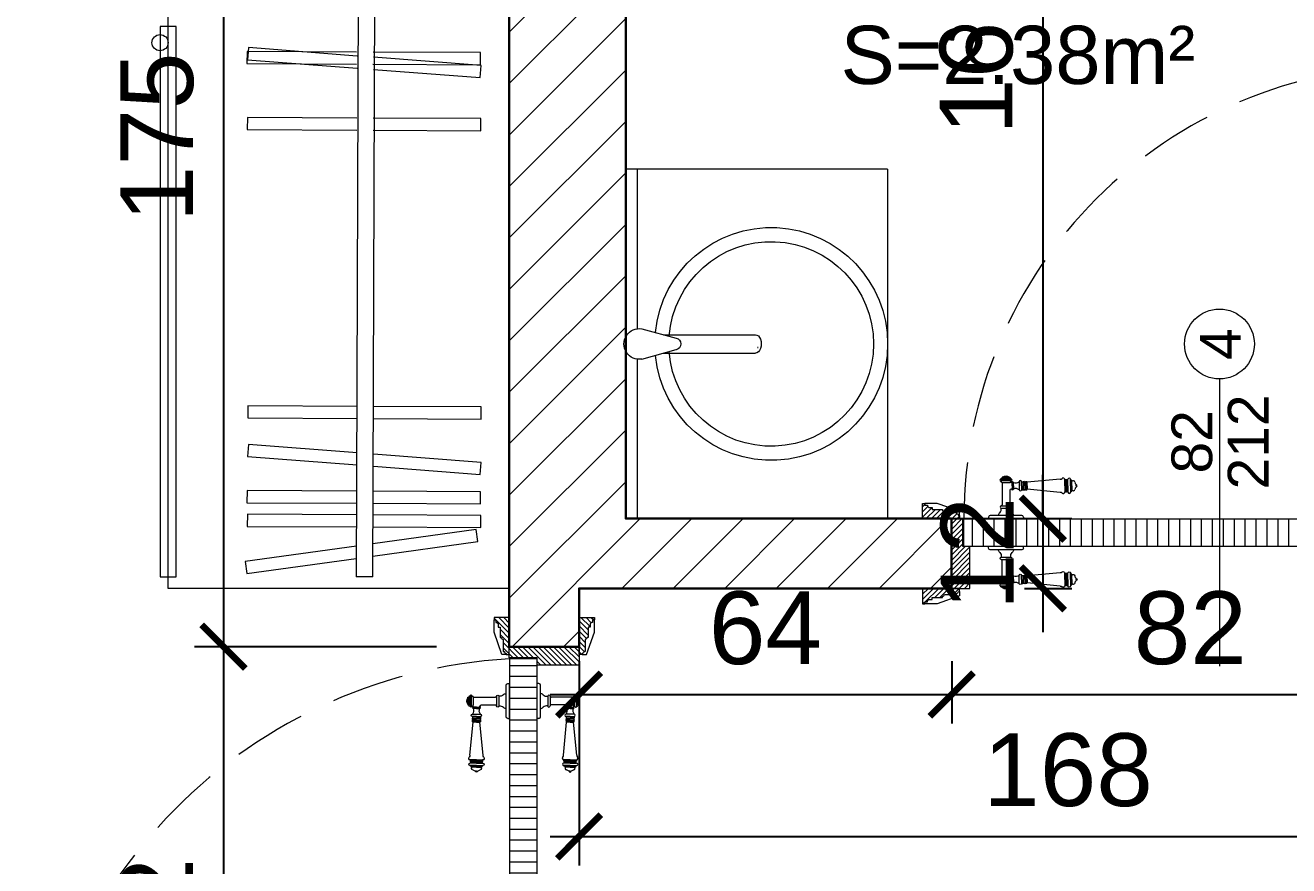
# Model space of a CAD drawing. Header units: feet. Extents: x 92587 to 97987, y -55119 to -48334.
# Drawn here: x 93646 to 93863, y -50565 to -50420.6 of the extents above; entities that cross this region are included whole.
import ezdxf

# ---------------------------------------------------------------- set-up
doc = ezdxf.new("R2010")
doc.units = ezdxf.units.FT
doc.header["$LTSCALE"] = 50
doc.header["$MEASUREMENT"] = 0
doc.linetypes.add('CACHE', pattern=[0.375, 0.25, -0.125])
doc.linetypes.add('CONTINU', pattern=[0])
doc.layers.get('0').update_dxf_attribs({"color": 8})
for name, color, linetype, lineweight in [('BANJO', 160, 'Continuous', 9), ('door', 44, 'Continuous', 5), ('MACONNERIE COUPE', 7, 'Continuous', 30), ('MACONNERIE HACHURE', 253, 'Continuous', 13), ('mobilimi', 8, 'Continuous', 9)]:
    doc.layers.add(name, color=color, linetype=linetype, lineweight=lineweight)
doc.layers.add('BETON COUPE', color=3, linetype='CONTINU')
doc.layers.add('COTE 50ème', color=1, linetype='Continuous')
doc.layers.add('DEMOL', color=7, linetype='Continuous', lineweight=60, true_color=0xa87e00)
doc.styles.add('GENERATED_STYLE_1', font='arial.ttf')
doc.styles.add('RS_TEXT_1.50', font='arial.ttf', dxfattribs={"height": 12.5})
doc.styles.add('RS_TXT_50', font='arial.ttf', dxfattribs={"height": 12.5})
doc.dimstyles.new('RS_50CM_LINEAIRE', dxfattribs={"dimscale": 5, "dimtxt": 12.5, "dimasz": 1.5, "dimexe": 1, "dimexo": 2.5, "dimgap": 1, "dimtad": 1, "dimdec": 1, "dimrnd": 0.5, "dimdsep": 46, "dimtxsty": 'RS_TXT_50', "dimblk1": 'ARCHTICK', "dimblk2": 'ARCHTICK', "dimsah": 1, "dimcen": 2.5, "dimdle": 1, "dimclrt": 4, "dimadec": 0, "dimazin": 2, "dimtfac": 1, "dimtdec": 1, "dimtix": 1, "dimtmove": 2, "dimatfit": 3, "dimfxl": 1, "dimtolj": 1, "dimtzin": 0, "dimarcsym": 0})

# ---------------------------------------------------------------- blocks, each defined once
blk = doc.blocks.new('Lav60')
at = {"layer": 'BANJO', "linetype": 'Continuous'}
for p, q in [((-54.27, 55.4), (-54.27, 84.18)), ((-54.27, 84.18), (-54.27, 55.4)), ((-52.27, 56.8), (-52.27, 84.18)), ((-9.27, 24.18), (-9.27, 84.18)), ((-51.47, 56.78), (-45.6, 55.16)), ((-47.77, 55.78), (-31.97, 55.78)), ((-31.61, 54.81), (-31.61, 54.8)), ((-31.5, 54.81), (-31.61, 54.81)), ((-31.61, 54.8), (-31.5, 54.8)), ((-31.5, 54.8), (-31.5, 54.81)), ((-54.27, 24.18), (-54.27, 52.96)), ((-54.27, 52.96), (-54.27, 24.18)), ((-51.47, 51.58), (-45.6, 53.19)), ((-47.79, 52.59), (-31.97, 52.59)), ((-52.27, 24.18), (-52.27, 51.56))]:
    blk.add_line(p, q, dxfattribs=at)
at = {"layer": 'BANJO'}
for p, q in [((-9.27, 84.18), (-54.27, 84.18)), ((-9.27, 24.18), (-9.27, 84.18)), ((-9.27, 24.18), (-54.27, 24.18))]:
    blk.add_line(p, q, dxfattribs=at)
at = {"layer": 'BANJO', "linetype": 'Continuous'}
for centre, radius, start, end in [((-29.27, 54.18), 20, 185.6501, 174.3498), ((-29.27, 54.18), 17.58, 184.3007, 175.6991), ((-51.93, 54.18), 2.64, 79.9737, 280.0262), ((-45.78, 54.18), 1, 280.3543, 79.6456)]:
    blk.add_arc(centre, radius, start, end, dxfattribs=at)
blk.add_ellipse((-31.97, 54.18), major_axis=(0, -1.59), ratio=0.623935, start_param=0, end_param=3.141593, dxfattribs=at)
blk = doc.blocks.new('door900')
at = {"color": 0}
for p, q in [((-9.3, 67.7), (9.3, 67.7)), ((9.3, 65.2), (-9.3, 65.2)), ((-6.8, 71.5), (-6.8, 70.2)), ((-5.5, 71.5), (-6.8, 71.5)), ((-6.8, 70.2), (6.8, 70.2)), ((-5.5, 71.5), (5.5, 71.5)), ((5.5, 71.5), (6.8, 71.5)), ((6.8, 71.5), (6.8, 70.2)), ((92.8, 68.1), (36.2, 62.8)), ((101.2, 67.3), (103.2, 68)), ((101.2, 56.8), (101.2, 67.3)), ((103.2, 68), (103.2, 67.7)), ((103.2, 56.8), (103.2, 68)), ((106.5, 68), (105.5, 67.3)), ((105.5, 56.8), (105.5, 67.3)), ((106.5, 56.8), (106.5, 68)), ((110.7, 68), (111.8, 67.3)), ((110.7, 56.8), (110.7, 68)), ((111.8, 56.8), (111.8, 67.3)), ((111.8, 66.2), (113.3, 66.2)), ((113.3, 56.8), (113.3, 66.2)), ((-6.8, 62.7), (-6.8, 24)), ((-6.8, 62.7), (6.8, 62.7)), ((8.7, 62.7), (6.8, 62.7)), ((6.8, 49.1), (6.8, 24)), ((8.7, 50.9), (8.7, 50.9)), ((10.5, 56.8), (10.5, 62.5)), ((10.5, 56.8), (10.5, 51.1)), ((12.7, 56.8), (12.7, 62.5)), ((12.7, 56.8), (12.7, 51.1)), ((22.5, 63.8), (22.5, 49.8)), ((26.5, 56.8), (26.5, 63.8)), ((26.5, 63.8), (29.1, 63.8)), ((26.5, 63.8), (29.1, 63.8)), ((26.5, 56.8), (26.5, 49.8)), ((26.5, 49.8), (29.1, 49.8)), ((26.5, 49.8), (29.1, 49.8)), ((29.1, 63.8), (29.1, 62.8)), ((29.1, 62.8), (29.1, 56.8)), ((29.1, 50.8), (29.1, 56.8)), ((29.1, 50.8), (29.1, 49.8)), ((29.1, 49.8), (29.1, 49.8)), ((31.1, 62.8), (31.1, 56.8)), ((31.1, 50.8), (31.1, 56.8)), ((34.1, 56.8), (34.1, 62.8)), ((34.1, 62.8), (34.1, 56.8)), ((34.1, 50.8), (34.1, 56.8)), ((34.1, 56.8), (34.1, 50.8)), ((36.2, 56.8), (36.2, 62.8)), ((36.2, 56.8), (36.2, 50.8)), ((92.8, 45.5), (36.2, 50.8)), ((101.2, 56.8), (101.2, 46.3)), ((101.2, 46.3), (103.2, 45.7)), ((103.2, 56.8), (103.2, 46.3)), ((103.2, 45.9), (103.2, 45.7)), ((105.5, 56.8), (105.5, 46.3)), ((106.5, 45.7), (105.5, 46.3)), ((106.5, 56.8), (106.5, 45.7)), ((110.7, 56.8), (110.7, 45.7)), ((110.7, 45.7), (111.8, 46.3)), ((111.8, 56.8), (111.8, 46.3)), ((111.8, 47.5), (113.3, 47.5)), ((113.3, 56.8), (113.3, 47.5)), ((120.5, 56.8), (120.5, 58.6)), ((120.5, 56.8), (120.5, 55)), ((-8.3, 22.3), (8.3, 22.3)), ((-30, 3), (-30, 0)), ((30, 0), (-30, 0)), ((27, 6), (-27, 6)), ((-8.3, 18.3), (8.3, 18.3)), ((30, 3), (30, 0))]:
    blk.add_line(p, q, dxfattribs=at)
for centre, radius, start, end in [((-9.3, 66.5), 1.25, 90, 270), ((-6.8, 67.7), 2.51, 90.115, 179.885), ((-6.8, 65.2), 2.51, 180.115, 269.885), ((0, 64), 9.29, 53.4104, 126.5896), ((6.8, 67.7), 2.51, 0.115, 89.885), ((6.8, 65.2), 2.51, 270.115, 359.885), ((9.3, 66.5), 1.25, 270, 90), ((24.5, 63.7), 2.01, 4.1469, 175.8531), ((93.1, 72.5), 4.4, 266.3976, 315.6468), ((98.3, 67.4), 2.89, 358.3861, 135.6468), ((104.3, 67.6), 1.15, 170.914, 348.1019), ((108.6, 68), 2.1, 0, 180), ((115.5, 62.5), 2.84, 13.4568, 140.4953), ((8.7, 49), 1.91, 88.7426, 178.1515), ((8.6, 64.9), 2.15, 272.7029, 297.6142), ((8.6, 48.8), 2.15, 62.3858, 87.2971), ((10, 62.5), 0.561, 3.7097, 127.9634), ((10, 51.1), 0.561, 232.0366, 356.2903), ((11.6, 62.5), 1.1, 0.0106, 179.9894), ((11.6, 51.1), 1.1, 180.0106, 359.9894), ((16.7, 70.5), 8.83, 243.5466, 311.3694), ((16.7, 43.2), 8.83, 48.6306, 116.4534), ((24.5, 50), 2.01, 184.1469, 355.8531), ((30.1, 62.8), 1.03, 0, 180.0014), ((30.1, 50.8), 1.03, 179.9972, 0), ((32.6, 62.8), 1.48, 0, 180), ((32.6, 50.8), 1.48, 180, 0), ((35.2, 62.8), 1.03, 0, 180), ((32.6, 62.8), 1.48, 1.563306237032948e-10, 2.08440831604393e-10), ((35.2, 50.8), 1.03, 180, 0), ((93.1, 41.1), 4.4, 44.3532, 93.6024), ((98.3, 46.2), 2.89, 224.3532, 1.6139), ((104.3, 46.1), 1.15, 11.8981, 189.086), ((108.6, 45.7), 2.1, 180, 0), ((115.5, 51.2), 2.84, 219.5047, 346.5432), ((127.9, 65.2), 9.88, 191.9991, 221.6757), ((127.9, 48.5), 9.88, 138.3243, 168.0009), ((120.5, 56.8), 1.79, 0, 90), ((120.5, 56.8), 1.79, 270, 0), ((-8.3, 20.3), 2, 90, 270), ((-8.5, 24), 1.71, 275.059, 359.7825), ((8.5, 24), 1.71, 180.2175, 264.941), ((8.3, 20.3), 2, 270, 90), ((-27, 3), 3, 90, 180), ((-6.8, 6), 6, 130.5908, 180), ((-16.6, 16.6), 8.41, 314.3689, 12.0705), ((16.6, 16.6), 8.41, 167.9295, 225.6311), ((6.8, 6), 6, 0, 49.4092), ((27, 3), 3, 0, 90)]:
    blk.add_arc(centre, radius, start, end, dxfattribs=at)
blk = doc.blocks.new('_ArchTick')
at = {"color": 0, "linetype": 'ByBlock', "const_width": 0.15}
blk.add_lwpolyline([(-0.5, -0.5), (0.5, 0.5)], dxfattribs=at)
blk = doc.blocks.new('*D631')
at = {"layer": 'COTE 50ème', "color": 0, "lineweight": -2, "ltscale": 0.5, "transparency": 16777216}
for p, q in [((93741.11, -50529.86), (93741.11, -50540.58)), ((93805.12, -50529.86), (93805.12, -50540.58)), ((93736.11, -50535.58), (93810.12, -50535.58))]:
    blk.add_line(p, q, dxfattribs=at)
at = {"layer": 'Defpoints', "color": 0, "ltscale": 0.5, "transparency": 16777216}
for p in [(93741.11, -50517.36), (93805.12, -50517.36), (93805.12, -50535.58)]:
    blk.add_point(p, dxfattribs=at)
at = {"layer": 'COTE 50ème', "color": 0, "lineweight": -2, "ltscale": 0.5, "transparency": 16777216, "xscale": 7.5, "yscale": 7.5, "zscale": 7.5, "rotation": 180}
blk.add_blockref('_ArchTick', (93741.11, -50535.58), dxfattribs=at)
at = {"layer": 'COTE 50ème', "color": 0, "lineweight": -2, "ltscale": 0.5, "transparency": 16777216, "xscale": 7.5, "yscale": 7.5, "zscale": 7.5}
blk.add_blockref('_ArchTick', (93805.12, -50535.58), dxfattribs=at)
at = {"layer": 'COTE 50ème', "color": 4, "lineweight": 5, "ltscale": 0.5, "transparency": 16777216, "insert": (93773.11, -50524.2), "char_height": 12.5, "attachment_point": 5, "style": 'RS_TXT_50'}
blk.add_mtext('\\A1;64', dxfattribs=at)
blk = doc.blocks.new('*D632')
at = {"layer": 'COTE 50ème', "color": 0, "lineweight": -2, "ltscale": 0.5, "transparency": 16777216}
for p, q in [((93805.12, -50529.86), (93805.12, -50540.58)), ((93887.11, -50529.86), (93887.11, -50540.58)), ((93800.12, -50535.58), (93892.11, -50535.58))]:
    blk.add_line(p, q, dxfattribs=at)
at = {"layer": 'Defpoints', "color": 0, "ltscale": 0.5, "transparency": 16777216}
for p in [(93805.12, -50517.36), (93887.11, -50517.36), (93887.11, -50535.58)]:
    blk.add_point(p, dxfattribs=at)
at = {"layer": 'COTE 50ème', "color": 0, "lineweight": -2, "ltscale": 0.5, "transparency": 16777216, "xscale": 7.5, "yscale": 7.5, "zscale": 7.5, "rotation": 180}
blk.add_blockref('_ArchTick', (93805.12, -50535.58), dxfattribs=at)
at = {"layer": 'COTE 50ème', "color": 0, "lineweight": -2, "ltscale": 0.5, "transparency": 16777216, "xscale": 7.5, "yscale": 7.5, "zscale": 7.5}
blk.add_blockref('_ArchTick', (93887.11, -50535.58), dxfattribs=at)
at = {"layer": 'COTE 50ème', "color": 4, "lineweight": 5, "ltscale": 0.5, "transparency": 16777216, "insert": (93846.11, -50524.2), "char_height": 12.5, "attachment_point": 5, "style": 'RS_TXT_50'}
blk.add_mtext('\\A1;82', dxfattribs=at)
blk = doc.blocks.new('*D840')
at = {"layer": 'COTE 50ème', "color": 0, "lineweight": -2, "ltscale": 0.5, "transparency": 16777216}
for p, q in [((93680.01, -50347.36), (93680.01, -50532.36)), ((93693.61, -50352.36), (93675.01, -50352.36)), ((93716.61, -50527.36), (93675.01, -50527.36))]:
    blk.add_line(p, q, dxfattribs=at)
at = {"layer": 'Defpoints', "color": 0, "ltscale": 0.5, "transparency": 16777216}
for p in [(93706.11, -50352.36), (93680.01, -50527.36), (93729.11, -50527.36)]:
    blk.add_point(p, dxfattribs=at)
at = {"layer": 'COTE 50ème', "color": 0, "lineweight": -2, "ltscale": 0.5, "transparency": 16777216, "xscale": 7.5, "yscale": 7.5, "zscale": 7.5}
for p, rotation in [((93680.01, -50352.36), 90), ((93680.01, -50527.36), 270)]:
    blk.add_blockref('_ArchTick', p, dxfattribs=dict(at, rotation=rotation))
at = {"layer": 'COTE 50ème', "color": 4, "lineweight": 5, "ltscale": 0.5, "transparency": 16777216, "insert": (93668.63, -50439.86), "char_height": 12.5, "attachment_point": 5, "rotation": 90, "style": 'RS_TXT_50'}
blk.add_mtext('\\A1;175', dxfattribs=at)
blk = doc.blocks.new('*D841')
at = {"layer": 'COTE 50ème', "color": 0, "lineweight": -2, "ltscale": 0.5, "transparency": 16777216}
for p, q in [((93680.01, -50522.36), (93680.01, -50624.4)), ((93716.61, -50527.36), (93675.01, -50527.36)), ((93716.61, -50619.4), (93675.01, -50619.4))]:
    blk.add_line(p, q, dxfattribs=at)
at = {"layer": 'Defpoints', "color": 0, "ltscale": 0.5, "transparency": 16777216}
for p in [(93729.11, -50527.36), (93680.01, -50619.4), (93729.11, -50619.4)]:
    blk.add_point(p, dxfattribs=at)
at = {"layer": 'COTE 50ème', "color": 0, "lineweight": -2, "ltscale": 0.5, "transparency": 16777216, "xscale": 7.5, "yscale": 7.5, "zscale": 7.5}
for p, rotation in [((93680.01, -50527.36), 90), ((93680.01, -50619.4), 270)]:
    blk.add_blockref('_ArchTick', p, dxfattribs=dict(at, rotation=rotation))
at = {"layer": 'COTE 50ème', "color": 4, "lineweight": 5, "ltscale": 0.5, "transparency": 16777216, "insert": (93668.63, -50573.38), "char_height": 12.5, "attachment_point": 5, "rotation": 90, "style": 'RS_TXT_50'}
blk.add_mtext('\\A1;92', dxfattribs=at)
blk = doc.blocks.new('*D870')
at = {"layer": 'COTE 50ème', "color": 0, "lineweight": -2, "ltscale": 0.5, "transparency": 16777216}
for p, q in [((93820.78, -50339.36), (93820.78, -50510.36)), ((93818.61, -50344.36), (93825.78, -50344.36)), ((93796.65, -50505.36), (93825.78, -50505.36))]:
    blk.add_line(p, q, dxfattribs=at)
at = {"layer": 'Defpoints', "color": 0, "ltscale": 0.5, "transparency": 16777216}
for p in [(93806.11, -50344.36), (93784.15, -50505.36), (93820.78, -50505.36)]:
    blk.add_point(p, dxfattribs=at)
at = {"layer": 'COTE 50ème', "color": 0, "lineweight": -2, "ltscale": 0.5, "transparency": 16777216, "xscale": 7.5, "yscale": 7.5, "zscale": 7.5}
for p, rotation in [((93820.78, -50344.36), 90), ((93820.78, -50505.36), 270)]:
    blk.add_blockref('_ArchTick', p, dxfattribs=dict(at, rotation=rotation))
at = {"layer": 'COTE 50ème', "color": 4, "lineweight": 5, "ltscale": 0.5, "transparency": 16777216, "insert": (93809.4, -50424.86), "char_height": 12.5, "attachment_point": 5, "rotation": 90, "style": 'RS_TXT_50'}
blk.add_mtext('\\A1;161', dxfattribs=at)
blk = doc.blocks.new('*D871')
at = {"layer": 'COTE 50ème', "color": 0, "lineweight": -2, "ltscale": 0.5, "transparency": 16777216}
for p, q in [((93820.78, -50505.36), (93820.78, -50497.86)), ((93796.65, -50505.36), (93825.78, -50505.36)), ((93820.78, -50505.36), (93820.78, -50517.36)), ((93817.61, -50517.36), (93825.78, -50517.36)), ((93820.78, -50517.36), (93820.78, -50524.86))]:
    blk.add_line(p, q, dxfattribs=at)
at = {"layer": 'Defpoints', "color": 0, "ltscale": 0.5, "transparency": 16777216}
for p in [(93784.15, -50505.36), (93805.11, -50517.36), (93820.78, -50517.36)]:
    blk.add_point(p, dxfattribs=at)
at = {"layer": 'COTE 50ème', "color": 0, "lineweight": -2, "ltscale": 0.5, "transparency": 16777216, "xscale": 7.5, "yscale": 7.5, "zscale": 7.5}
for p, rotation in [((93820.78, -50505.36), 270), ((93820.78, -50517.36), 90)]:
    blk.add_blockref('_ArchTick', p, dxfattribs=dict(at, rotation=rotation))
at = {"layer": 'COTE 50ème', "color": 4, "lineweight": 5, "ltscale": 0.5, "transparency": 16777216, "insert": (93809.5, -50511.36), "char_height": 12.5, "attachment_point": 5, "rotation": 90, "style": 'RS_TXT_50'}
blk.add_mtext('\\A1;12', dxfattribs=at)
blk = doc.blocks.new('*D880')
at = {"layer": 'COTE 50ème', "color": 0, "lineweight": -2, "ltscale": 0.5, "transparency": 16777216}
for p, q in [((93741.11, -50529.86), (93741.11, -50564.97)), ((93909.11, -50529.86), (93909.11, -50564.97)), ((93736.11, -50559.97), (93914.11, -50559.97))]:
    blk.add_line(p, q, dxfattribs=at)
at = {"layer": 'Defpoints', "color": 0, "ltscale": 0.5, "transparency": 16777216}
for p in [(93741.11, -50517.36), (93909.11, -50517.36), (93909.11, -50559.97)]:
    blk.add_point(p, dxfattribs=at)
at = {"layer": 'COTE 50ème', "color": 0, "lineweight": -2, "ltscale": 0.5, "transparency": 16777216, "xscale": 7.5, "yscale": 7.5, "zscale": 7.5, "rotation": 180}
blk.add_blockref('_ArchTick', (93741.11, -50559.97), dxfattribs=at)
at = {"layer": 'COTE 50ème', "color": 0, "lineweight": -2, "ltscale": 0.5, "transparency": 16777216, "xscale": 7.5, "yscale": 7.5, "zscale": 7.5}
blk.add_blockref('_ArchTick', (93909.11, -50559.97), dxfattribs=at)
at = {"layer": 'COTE 50ème', "color": 4, "lineweight": 5, "ltscale": 0.5, "transparency": 16777216, "insert": (93825.11, -50548.58), "char_height": 12.5, "attachment_point": 5, "style": 'RS_TXT_50'}
blk.add_mtext('\\A1;168', dxfattribs=at)

msp = doc.modelspace()

# ---------------------------------------------------------------- hatches: boundary and pattern name
at = {"layer": 'door'}
h = msp.add_hatch(dxfattribs=at)
h.set_pattern_fill('ANSI31', color=256, scale=5, angle=1080)
h.set_pattern_definition([(45, (-52508.161, 1297.60795), (-0.4419417382, 0.4419417382), [])])
h.paths.add_polyline_path([(93805.12, -50517.36), (93808.26, -50517.36), (93808.26, -50510.18), (93807.01, -50510.18), (93807.01, -50505.36), (93805.12, -50505.36)])
edge = h.paths.add_edge_path()
edge.add_line((93801.37, -50519.25), (93801.79, -50519.25))
edge.add_line((93801.79, -50519.25), (93801.79, -50518.93))
edge.add_line((93801.79, -50518.93), (93803.55, -50518.93))
edge.add_line((93803.55, -50518.93), (93803.55, -50518.72))
edge.add_arc((93803.55, -50518.41), 0.314, 270, 360)
edge.add_line((93803.86, -50518.41), (93805.96, -50518.41))
edge.add_line((93805.96, -50518.41), (93805.96, -50518.2))
edge.add_arc((93805.96, -50517.89), 0.314, 270, 360)
edge.add_line((93806.27, -50517.89), (93806.48, -50517.89))
edge.add_line((93806.48, -50517.89), (93806.48, -50517.36))
edge.add_line((93806.48, -50517.36), (93800.12, -50517.36))
edge.add_line((93800.12, -50517.36), (93800.12, -50519.98))
edge.add_line((93800.12, -50519.98), (93800.53, -50519.98))
edge.add_line((93800.53, -50519.98), (93800.53, -50519.67))
edge.add_line((93800.53, -50519.67), (93800.95, -50519.67))
edge.add_arc((93801.37, -50519.67), 0.419, 90, 180, ccw=False)
edge = h.paths.add_edge_path()
edge.add_line((93801.37, -50503.48), (93801.79, -50503.48))
edge.add_line((93801.79, -50503.48), (93801.79, -50503.79))
edge.add_line((93801.79, -50503.79), (93803.55, -50503.79))
edge.add_line((93803.55, -50503.79), (93803.55, -50504))
edge.add_arc((93803.55, -50504.31), 0.314, 0, 90, ccw=False)
edge.add_line((93803.86, -50504.31), (93805.96, -50504.31))
edge.add_line((93805.96, -50504.31), (93805.96, -50504.52))
edge.add_arc((93805.96, -50504.84), 0.314, 0, 90, ccw=False)
edge.add_line((93806.27, -50504.84), (93806.48, -50504.84))
edge.add_line((93806.48, -50504.84), (93806.48, -50505.36))
edge.add_line((93806.48, -50505.36), (93800.12, -50505.36))
edge.add_line((93800.12, -50505.36), (93800.12, -50502.74))
edge.add_line((93800.12, -50502.74), (93800.53, -50502.74))
edge.add_line((93800.53, -50502.74), (93800.53, -50503.06))
edge.add_line((93800.53, -50503.06), (93800.95, -50503.06))
edge.add_arc((93801.37, -50503.06), 0.419, 180, 270)
h = msp.add_hatch(dxfattribs=at)
h.set_pattern_fill('ANSI31', color=256, scale=15, angle=585)
h.set_pattern_definition([(270, (141000.5541, 45345.0404), (1.875, -2e-15), [])])
h.paths.add_polyline_path([(93885.01, -50510.13), (93807.22, -50510.13), (93807.22, -50505.41), (93885.01, -50505.41)])
h = msp.add_hatch(dxfattribs=at)
h.set_pattern_fill('ANSI31', color=256, scale=5, angle=990)
h.set_pattern_definition([(315, (150534.07864, 92341.89514), (0.4419417382, 0.4419417382), [])])
h.paths.add_polyline_path([(93741.11, -50527.36), (93741.11, -50530.51), (93733.93, -50530.51), (93733.93, -50529.25), (93729.11, -50529.25), (93729.11, -50527.36)])
edge = h.paths.add_edge_path()
edge.add_line((93742.99, -50523.61), (93742.99, -50524.03))
edge.add_line((93742.99, -50524.03), (93742.68, -50524.03))
edge.add_line((93742.68, -50524.03), (93742.68, -50525.79))
edge.add_line((93742.68, -50525.79), (93742.47, -50525.79))
edge.add_arc((93742.16, -50525.79), 0.314, -90, 0, ccw=False)
edge.add_line((93742.16, -50526.11), (93742.16, -50528.2))
edge.add_line((93742.16, -50528.2), (93741.95, -50528.2))
edge.add_arc((93741.63, -50528.2), 0.314, -90, 0, ccw=False)
edge.add_line((93741.63, -50528.51), (93741.63, -50528.72))
edge.add_line((93741.63, -50528.72), (93741.11, -50528.72))
edge.add_line((93741.11, -50528.72), (93741.11, -50522.36))
edge.add_line((93741.11, -50522.36), (93743.73, -50522.36))
edge.add_line((93743.73, -50522.36), (93743.73, -50522.77))
edge.add_line((93743.73, -50522.77), (93743.41, -50522.77))
edge.add_line((93743.41, -50522.77), (93743.41, -50523.19))
edge.add_arc((93743.41, -50523.61), 0.419, 90, 180)
edge = h.paths.add_edge_path()
edge.add_line((93727.22, -50523.61), (93727.22, -50524.03))
edge.add_line((93727.22, -50524.03), (93727.54, -50524.03))
edge.add_line((93727.54, -50524.03), (93727.54, -50525.79))
edge.add_line((93727.54, -50525.79), (93727.75, -50525.79))
edge.add_arc((93728.06, -50525.79), 0.314, 180, 270)
edge.add_line((93728.06, -50526.11), (93728.06, -50528.2))
edge.add_line((93728.06, -50528.2), (93728.27, -50528.2))
edge.add_arc((93728.58, -50528.2), 0.314, 180, 270)
edge.add_line((93728.58, -50528.51), (93728.58, -50528.72))
edge.add_line((93728.58, -50528.72), (93729.11, -50528.72))
edge.add_line((93729.11, -50528.72), (93729.11, -50522.36))
edge.add_line((93729.11, -50522.36), (93726.49, -50522.36))
edge.add_line((93726.49, -50522.36), (93726.49, -50522.77))
edge.add_line((93726.49, -50522.77), (93726.8, -50522.77))
edge.add_line((93726.8, -50522.77), (93726.8, -50523.19))
edge.add_arc((93726.8, -50523.61), 0.419, 0, 90, ccw=False)
h = msp.add_hatch(dxfattribs=at)
h.set_pattern_fill('ANSI31', color=256, scale=15, angle=495)
h.set_pattern_definition([(180, (194581.511, -101166.82), (-8e-16, -1.875), [])])
h.paths.add_polyline_path([(93733.88, -50617.27), (93733.88, -50529.46), (93729.16, -50529.46), (93729.16, -50617.27)])
at = {"layer": 'MACONNERIE HACHURE'}
h = msp.add_hatch(dxfattribs=at)
h.set_pattern_fill('ANSI31', color=256, scale=50, style=0)
h.set_pattern_definition([(45, (0, 5835.283), (-4.41941738, 4.41941738), [])])
h.paths.add_polyline_path([(93729.11, -50527.36), (93729.11, -50358.36), (93801.11, -50358.36), (93801.11, -50337.36), (93779.11, -50337.36), (93779.11, -50332.36), (93959.11, -50332.36), (93959.11, -50344.36), (93909.11, -50344.36), (93909.11, -50517.36), (93887.11, -50517.36), (93887.11, -50505.36), (93897.11, -50505.36), (93897.11, -50344.36), (93806.11, -50344.36), (93806.11, -50363.36), (93749.11, -50363.36), (93749.11, -50505.36), (93805.11, -50505.36), (93805.11, -50517.36), (93741.11, -50517.36), (93741.11, -50527.36)])
h.paths.add_polyline_path([(94298.94, -51192.36), (94249.11, -51192.36), (94249.11, -51152.36), (94298.94, -51152.36)])
h.paths.add_polyline_path([(94459.11, -51192.36), (94419.11, -51192.36), (94419.11, -51152.36), (94459.11, -51152.36)])
h.paths.add_polyline_path([(94319.11, -51547.36), (94229.11, -51547.36), (94229.11, -51487.36), (94076.11, -51487.36), (94076.11, -51547.36), (94064.11, -51547.36), (94064.11, -51427.36), (94084.11, -51427.36), (94084.11, -51462.36), (94249.11, -51462.36), (94249.11, -51511.36), (94319.11, -51511.36), (94319.11, -51462.36), (94354.11, -51462.36), (94354.11, -51482.36), (94344.11, -51482.36), (94344.11, -51532.36), (94319.11, -51532.36), (94319.11, -51516.36), (94249.11, -51516.36), (94249.11, -51542.36), (94319.11, -51542.36)])
h.paths.add_polyline_path([(93749.11, -49932.36), (93849.11, -49932.36), (93849.11, -49907.36), (93749.11, -49907.36)])
h.paths.add_polyline_path([(93514.11, -51940.47), (93489.11, -51940.47), (93489.11, -51987.36), (93514.11, -51987.36)])
h.paths.add_polyline_path([(93514.11, -50042.36), (93489.11, -50042.36), (93489.11, -50022.36), (93514.11, -50022.36)])
h.paths.add_polyline_path([(94196.61, -51192.36), (94214.11, -51192.36), (94214.11, -51172.36), (94196.61, -51172.36)])
h.paths.add_polyline_path([(93874.11, -51305.36), (93864.11, -51305.36), (93864.11, -51317.36), (93904.11, -51317.36), (93904.11, -51305.36), (93894.11, -51305.36), (93894.11, -50987.36), (94064.11, -50987.36), (94064.11, -51305.36), (93986.1, -51305.36), (93986.1, -51317.36), (94064.11, -51317.36), (94064.11, -51327.36), (94084.11, -51327.36), (94084.11, -51192.36), (94096.61, -51192.36), (94096.61, -51172.36), (94084.11, -51172.36), (94084.11, -50957.36), (94063.11, -50957.36), (94063.11, -50627.36), (93965.1, -50627.36), (93965.1, -50639.36), (94043.11, -50639.36), (94043.11, -50957.36), (93873.11, -50957.36), (93873.11, -50639.36), (93883.11, -50639.36), (93883.11, -50627.36), (93843.11, -50627.36), (93843.11, -50639.36), (93853.11, -50639.36), (93853.11, -50957.36), (93514.11, -50957.36), (93514.11, -50912.36), (93489.11, -50912.36), (93489.11, -50962.36), (93379.11, -50962.36), (93379.11, -50982.36), (93489.11, -50982.36), (93489.11, -51032.36), (93514.11, -51032.36), (93514.11, -50987.36), (93874.11, -50987.36)])
h.paths.add_polyline_path([(93706.11, -50332.36), (93706.11, -50352.36), (93404.11, -50352.36), (93404.11, -50417.36), (93379.11, -50417.36), (93379.11, -50327.36), (93489.11, -50327.36), (93489.11, -50312.36), (93514.11, -50312.36), (93514.11, -50332.36)])
h.paths.add_polyline_path([(94149.11, -50235.36), (94174.11, -50235.36), (94174.11, -50513.36), (94226.11, -50513.36), (94226.11, -50535.36), (94214.11, -50535.36), (94214.11, -50525.36), (94089.11, -50525.36), (94089.11, -50513.36), (94149.11, -50513.36)])
h.paths.add_polyline_path([(94174.11, -50162.36), (94174.11, -50142.36), (94224.11, -50142.36), (94224.11, -50022.36), (94249.11, -50022.36), (94249.11, -50137.36), (94266.61, -50137.36), (94266.61, -50162.36)])
h.paths.add_polyline_path([(93514.11, -49972.36), (93514.11, -49932.36), (93569.11, -49932.36), (93569.11, -49907.36), (93489.11, -49907.36), (93489.11, -49972.36)])
h.paths.add_polyline_path([(94089.11, -49932.36), (94029.11, -49932.36), (94029.11, -49907.36), (94114.11, -49907.36), (94114.11, -49972.36), (94114.11, -49972.36), (94114.11, -50022.36), (94089.11, -50022.36)])
h.paths.add_polyline_path([(93514.11, -51612.36), (93514.11, -51670.47), (93489.11, -51670.47), (93489.11, -51617.36), (93379.11, -51617.36), (93379.11, -51527.36), (93404.11, -51527.36), (93404.11, -51592.36), (93737.11, -51592.36), (93737.11, -51419.36), (93749.11, -51419.36), (93749.11, -51427.36), (93805.11, -51427.36), (93805.11, -51439.36), (93749.11, -51439.36), (93749.11, -51587.36), (93897.11, -51587.36), (93897.11, -51439.36), (93887.11, -51439.36), (93887.11, -51427.36), (93909.11, -51427.36), (93909.11, -51600.36), (93958.97, -51600.36), (93958.97, -51612.36)])
h.paths.add_polyline_path([(93749.11, -51285.36), (93749.11, -51305.36), (93772.11, -51305.36), (93772.11, -51317.36), (93749.11, -51317.36), (93749.11, -51327.36), (93737.11, -51327.36), (93737.11, -51297.36), (93514.11, -51297.36), (93514.11, -51285.36)], flags=17)
h.paths.add_polyline_path([(93729.11, -50647.36), (93514.11, -50647.36), (93514.11, -50659.36), (93741.11, -50659.36), (93741.11, -50639.36), (93751.11, -50639.36), (93751.11, -50627.36), (93741.11, -50627.36), (93741.11, -50619.36), (93729.11, -50619.36)])
h.paths.add_polyline_path([(94314.11, -50647.36), (94314.11, -50635.36), (94226.11, -50635.36), (94226.11, -50627.36), (94214.11, -50627.36), (94214.11, -50647.36)])
h.paths.add_polyline_path([(93404.11, -51297.36), (93379.11, -51297.36), (93379.11, -51347.36), (93404.11, -51347.36)])
h.paths.add_polyline_path([(93404.11, -50647.36), (93379.11, -50647.36), (93379.11, -50597.36), (93404.11, -50597.36)])
h.paths.add_polyline_path([(93514.11, -51247.36), (93489.11, -51247.36), (93489.11, -51192.47), (93514.11, -51192.47)], flags=17)
h.paths.add_polyline_path([(93514.11, -50697.36), (93489.11, -50697.36), (93489.11, -50752.25), (93514.11, -50752.25)], flags=17)
h.paths.add_polyline_path([(94659.28, -51192.36), (94709.11, -51192.36), (94709.11, -51152.36), (94659.28, -51152.36)])
h.paths.add_polyline_path([(94499.11, -51192.36), (94539.11, -51192.36), (94539.11, -51152.36), (94499.11, -51152.36)])
h.paths.add_polyline_path([(94344.11, -52012.36), (94364.11, -52012.36), (94364.11, -52037.36), (94344.11, -52037.36)])
h.paths.add_polyline_path([(94029.11, -52012.36), (94029.11, -52037.36), (94209.11, -52037.36), (94209.11, -52012.36)])
h.paths.add_polyline_path([(94639.11, -51547.36), (94729.11, -51547.36), (94729.11, -51487.36), (94882.11, -51487.36), (94882.11, -51547.36), (94894.11, -51547.36), (94894.11, -51427.36), (94874.11, -51427.36), (94874.11, -51462.36), (94709.11, -51462.36), (94709.11, -51511.36), (94639.11, -51511.36), (94639.11, -51462.36), (94454.11, -51462.36), (94454.11, -51482.36), (94614.11, -51482.36), (94614.11, -51532.36), (94639.11, -51532.36), (94639.11, -51516.36), (94709.11, -51516.36), (94709.11, -51542.36), (94639.11, -51542.36)])
h.paths.add_polyline_path([(95209.11, -49932.36), (95109.11, -49932.36), (95109.11, -49907.36), (95209.11, -49907.36)])
h.paths.add_polyline_path([(95444.11, -51940.47), (95469.11, -51940.47), (95469.11, -51987.36), (95444.11, -51987.36)])
h.paths.add_polyline_path([(95444.11, -50042.36), (95469.11, -50042.36), (95469.11, -50022.36), (95444.11, -50022.36)])
h.paths.add_polyline_path([(94761.61, -51192.36), (94744.11, -51192.36), (94744.11, -51172.36), (94761.61, -51172.36)])
h.paths.add_polyline_path([(94464.11, -50162.36), (94446.61, -50162.36), (94446.61, -50137.36), (94464.11, -50137.36), (94464.11, -49972.36), (94494.11, -49972.36), (94494.11, -50137.36), (94511.72, -50137.36), (94511.72, -50162.36), (94494.11, -50162.36), (94494.11, -50635.36), (94562.11, -50635.36), (94562.11, -50647.36), (94494.11, -50647.36), (94494.11, -50822.36), (94464.11, -50822.36), (94464.11, -50647.36), (94396.11, -50647.36), (94396.11, -50635.36), (94464.11, -50635.36)])
h.paths.add_polyline_path([(95084.11, -51305.36), (95094.11, -51305.36), (95094.11, -51317.36), (95054.11, -51317.36), (95054.11, -51305.36), (95064.11, -51305.36), (95064.11, -50987.36), (94894.11, -50987.36), (94894.11, -51305.36), (94972.12, -51305.36), (94972.12, -51317.36), (94894.11, -51317.36), (94894.11, -51327.36), (94874.11, -51327.36), (94874.11, -51192.36), (94861.61, -51192.36), (94861.61, -51172.36), (94874.11, -51172.36), (94874.11, -50957.36), (94895.11, -50957.36), (94895.11, -50627.36), (94993.12, -50627.36), (94993.12, -50639.36), (94915.11, -50639.36), (94915.11, -50957.36), (95085.11, -50957.36), (95085.11, -50639.36), (95075.11, -50639.36), (95075.11, -50627.36), (95115.11, -50627.36), (95115.11, -50639.36), (95105.11, -50639.36), (95105.11, -50957.36), (95444.11, -50957.36), (95444.11, -50912.36), (95469.11, -50912.36), (95469.11, -50962.36), (95579.11, -50962.36), (95579.11, -50982.36), (95469.11, -50982.36), (95469.11, -51032.36), (95444.11, -51032.36), (95444.11, -50987.36), (95084.11, -50987.36)])
h.paths.add_polyline_path([(95229.11, -50358.36), (95157.11, -50358.36), (95157.11, -50337.36), (95179.11, -50337.36), (95179.11, -50332.36), (94999.11, -50332.36), (94999.11, -50344.36), (95049.11, -50344.36), (95049.11, -50517.36), (95071.11, -50517.36), (95071.11, -50505.36), (95061.11, -50505.36), (95061.11, -50344.36), (95152.11, -50344.36), (95152.11, -50363.36), (95209.11, -50363.36), (95209.11, -50505.36), (95153.11, -50505.36), (95153.11, -50517.36), (95217.11, -50517.36), (95217.11, -50527.36), (95229.11, -50527.36)])
h.paths.add_polyline_path([(95252.11, -50332.36), (95252.11, -50352.36), (95554.11, -50352.36), (95554.11, -50417.36), (95579.11, -50417.36), (95579.11, -50327.36), (95469.11, -50327.36), (95469.11, -50312.36), (95444.11, -50312.36), (95444.11, -50332.36)])
h.paths.add_polyline_path([(94809.11, -50235.36), (94784.11, -50235.36), (94784.11, -50513.36), (94732.11, -50513.36), (94732.11, -50535.36), (94744.11, -50535.36), (94744.11, -50525.36), (94869.11, -50525.36), (94869.11, -50513.36), (94809.11, -50513.36)])
h.paths.add_polyline_path([(94784.11, -50162.36), (94784.11, -50142.36), (94734.11, -50142.36), (94734.11, -50022.36), (94709.11, -50022.36), (94709.11, -50137.36), (94691.61, -50137.36), (94691.61, -50162.36)])
h.paths.add_polyline_path([(95444.11, -49972.36), (95444.11, -49932.36), (95389.11, -49932.36), (95389.11, -49907.36), (95469.11, -49907.36), (95469.11, -49972.36)])
h.paths.add_polyline_path([(94869.11, -49932.36), (94929.11, -49932.36), (94929.11, -49907.36), (94844.11, -49907.36), (94844.11, -49972.36), (94844.11, -49972.36), (94844.11, -50022.36), (94869.11, -50022.36)])
h.paths.add_polyline_path([(93514.11, -52012.36), (93569.11, -52012.36), (93569.11, -52037.36), (93514.11, -52037.36)])
h.paths.add_polyline_path([(93749.11, -52012.36), (93749.11, -52037.36), (93849.11, -52037.36), (93849.11, -52012.36)])
h.paths.add_polyline_path([(94464.11, -52012.36), (94614.11, -52012.36), (94614.11, -52037.36), (94464.11, -52037.36)])
h.paths.add_polyline_path([(94749.11, -52012.36), (95444.11, -52012.36), (95444.11, -52037.36), (94749.11, -52037.36)])
h.paths.add_polyline_path([(95444.11, -51612.36), (95444.11, -51670.47), (95469.11, -51670.47), (95469.11, -51617.36), (95579.11, -51617.36), (95579.11, -51527.36), (95554.11, -51527.36), (95554.11, -51592.36), (95221.11, -51592.36), (95221.11, -51419.36), (95209.11, -51419.36), (95209.11, -51427.36), (95153.11, -51427.36), (95153.11, -51439.36), (95209.11, -51439.36), (95209.11, -51587.36), (95061.11, -51587.36), (95061.11, -51439.36), (95071.11, -51439.36), (95071.11, -51427.36), (95049.11, -51427.36), (95049.11, -51600.36), (94999.24, -51600.36), (94999.24, -51612.36)])
h.paths.add_polyline_path([(95209.11, -51285.36), (95209.11, -51305.36), (95186.11, -51305.36), (95186.11, -51317.36), (95209.11, -51317.36), (95209.11, -51327.36), (95221.11, -51327.36), (95221.11, -51297.36), (95444.11, -51297.36), (95444.11, -51285.36)], flags=17)
h.paths.add_polyline_path([(95229.11, -50647.36), (95444.11, -50647.36), (95444.11, -50659.36), (95217.11, -50659.36), (95217.11, -50639.36), (95207.11, -50639.36), (95207.11, -50627.36), (95217.11, -50627.36), (95217.11, -50619.36), (95229.11, -50619.36)])
h.paths.add_polyline_path([(94644.11, -50647.36), (94644.11, -50635.36), (94732.11, -50635.36), (94732.11, -50627.36), (94744.11, -50627.36), (94744.11, -50647.36)])
h.paths.add_polyline_path([(95554.11, -51297.36), (95579.11, -51297.36), (95579.11, -51347.36), (95554.11, -51347.36)])
h.paths.add_polyline_path([(95554.11, -50647.36), (95579.11, -50647.36), (95579.11, -50597.36), (95554.11, -50597.36)])
h.paths.add_polyline_path([(95444.11, -51247.36), (95469.11, -51247.36), (95469.11, -51192.47), (95444.11, -51192.47)], flags=17)
h.paths.add_polyline_path([(95444.11, -50697.36), (95469.11, -50697.36), (95469.11, -50752.25), (95444.11, -50752.25)], flags=17)

# ---------------------------------------------------------------- linework, layer by layer
at = {"layer": 'door'}
msp.add_line((93851.12, -50481.37), (93851.12, -50530.69), dxfattribs=at)
for points in [[(93801.37, -50503.48), (93801.79, -50503.48), (93801.79, -50503.79), (93803.55, -50503.79), (93803.55, -50504, -0.414214), (93803.86, -50504.31), (93805.96, -50504.31), (93805.96, -50504.52, -0.414214), (93806.27, -50504.84), (93806.48, -50504.84), (93806.48, -50505.36), (93800.12, -50505.36), (93800.12, -50502.74), (93800.53, -50502.74), (93800.53, -50503.06), (93800.95, -50503.06, 0.414214), (93801.37, -50503.48)], [(93801.37, -50519.25), (93801.79, -50519.25), (93801.79, -50518.93), (93803.55, -50518.93), (93803.55, -50518.72, 0.414214), (93803.86, -50518.41), (93805.96, -50518.41), (93805.96, -50518.2, 0.414214), (93806.27, -50517.89), (93806.48, -50517.89), (93806.48, -50517.36), (93800.12, -50517.36), (93800.12, -50519.98), (93800.53, -50519.98), (93800.53, -50519.67), (93800.95, -50519.67, -0.414214), (93801.37, -50519.25)], [(93727.22, -50523.61), (93727.22, -50524.03), (93727.54, -50524.03), (93727.54, -50525.79), (93727.75, -50525.79, 0.414214), (93728.06, -50526.11), (93728.06, -50528.2), (93728.27, -50528.2, 0.414214), (93728.58, -50528.51), (93728.58, -50528.72), (93729.11, -50528.72), (93729.11, -50522.36), (93726.49, -50522.36), (93726.49, -50522.77), (93726.8, -50522.77), (93726.8, -50523.19, -0.414214), (93727.22, -50523.61)], [(93742.99, -50523.61), (93742.99, -50524.03), (93742.68, -50524.03), (93742.68, -50525.79), (93742.47, -50525.79, -0.414214), (93742.16, -50526.11), (93742.16, -50528.2), (93741.95, -50528.2, -0.414214), (93741.63, -50528.51), (93741.63, -50528.72), (93741.11, -50528.72), (93741.11, -50522.36), (93743.73, -50522.36), (93743.73, -50522.77), (93743.41, -50522.77), (93743.41, -50523.19, 0.414214), (93742.99, -50523.61)]]:
    msp.add_lwpolyline(points, format="xyb", dxfattribs=at)
for points in [[(93806.48, -50504.84), (93806.48, -50504.11), (93802.63, -50502.74), (93800.53, -50502.74)], [(93805.12, -50517.36), (93808.26, -50517.36), (93808.26, -50510.18), (93807.01, -50510.18), (93807.01, -50505.36), (93805.12, -50505.36), (93805.12, -50517.36)], [(93885.01, -50510.13), (93807.22, -50510.13), (93807.22, -50505.41), (93885.01, -50505.41), (93885.01, -50510.13)], [(93806.48, -50517.89), (93806.48, -50518.62), (93802.63, -50519.98), (93800.53, -50519.98)], [(93728.58, -50528.72), (93727.85, -50528.72), (93726.49, -50524.87), (93726.49, -50522.77)], [(93741.63, -50528.72), (93742.37, -50528.72), (93743.73, -50524.87), (93743.73, -50522.77)], [(93741.11, -50527.36), (93741.11, -50530.51), (93733.93, -50530.51), (93733.93, -50529.25), (93729.11, -50529.25), (93729.11, -50527.36), (93741.11, -50527.36)], [(93733.88, -50617.27), (93733.88, -50529.46), (93729.16, -50529.46), (93729.16, -50617.27), (93733.88, -50617.27)]]:
    msp.add_lwpolyline(points, dxfattribs=at)
msp.add_circle((93851.12, -50475.37), 6, dxfattribs=at)
at = {"layer": 'door', "linetype": 'CACHE'}
for centre, radius, start, end in [((93885.01, -50505.41), 77.8, 90, 180), ((93734.1, -50617.36), 88.04, 93.2184, 179.9417)]:
    msp.add_arc(centre, radius, start, end, dxfattribs=at)
at = {"layer": 'MACONNERIE COUPE'}
msp.add_lwpolyline([(93729.11, -50527.36), (93729.11, -50358.36), (93801.11, -50358.36), (93801.11, -50337.36), (93779.11, -50337.36), (93779.11, -50332.36), (93959.11, -50332.36), (93959.11, -50344.36), (93909.11, -50344.36), (93909.11, -50517.36), (93887.11, -50517.36), (93887.11, -50505.36), (93897.11, -50505.36), (93897.11, -50344.36), (93806.11, -50344.36), (93806.11, -50363.36), (93749.11, -50363.36), (93749.11, -50505.36), (93805.11, -50505.36), (93805.11, -50517.36), (93741.11, -50517.36), (93741.11, -50527.36)], close=True, dxfattribs=at)
at = {"layer": 'mobilimi'}
for p, q in [((93703.35, -50362.5), (93702.8, -50515.35)), ((93705.67, -50515.35), (93706.17, -50362.5)), ((93702.79, -50512.23), (93702.79, -50512.24))]:
    msp.add_line(p, q, dxfattribs=at)
for points in [[(93670.48, -50517.36), (93670.48, -50360.36), (93729.11, -50360.36), (93729.11, -50517.36)], [(93671.86, -50515.35), (93671.86, -50420.86), (93669.11, -50420.86), (93669.11, -50515.35)]]:
    msp.add_lwpolyline(points, close=True, dxfattribs=at)
for points in [[(93702.88, -50425.22), (93684.06, -50425.13), (93684.05, -50427.21), (93702.87, -50427.3)], [(93702.98, -50425.91), (93684.29, -50424.46), (93684.13, -50426.53), (93702.97, -50427.99)], [(93705.69, -50427.31), (93724.16, -50427.4), (93724.17, -50425.32)], [(93724.17, -50425.32), (93705.7, -50425.23)], [(93724.29, -50427.55), (93705.8, -50426.12)], [(93705.79, -50428.2), (93724.13, -50429.62), (93724.29, -50427.55)], [(93702.93, -50436.56), (93684.11, -50436.47), (93684.1, -50438.54), (93702.92, -50438.64)], [(93705.74, -50438.65), (93724.21, -50438.74), (93724.22, -50436.66)], [(93724.22, -50436.66), (93705.75, -50436.57)], [(93703.02, -50486.08), (93684.2, -50485.99), (93684.19, -50488.07), (93703.01, -50488.16)], [(93705.83, -50488.17), (93724.3, -50488.26), (93724.31, -50486.18)], [(93724.31, -50486.18), (93705.84, -50486.09)], [(93702.98, -50494.06), (93684.29, -50492.61), (93684.13, -50494.68), (93702.97, -50496.14)], [(93724.29, -50495.7), (93705.8, -50494.28)], [(93705.79, -50496.36), (93724.13, -50497.77), (93724.29, -50495.7)], [(93702.88, -50500.64), (93684.06, -50500.55), (93684.05, -50502.63), (93702.87, -50502.72)], [(93705.69, -50502.73), (93724.16, -50502.82), (93724.17, -50500.74)], [(93724.17, -50500.74), (93705.7, -50500.66)], [(93702.93, -50504.71), (93684.11, -50504.62), (93684.1, -50506.7), (93702.92, -50506.79)], [(93705.74, -50506.8), (93724.21, -50506.89), (93724.22, -50504.82)], [(93724.22, -50504.82), (93705.75, -50504.73)], [(93705.65, -50511.81), (93723.73, -50509.31), (93723.45, -50507.26)], [(93723.45, -50507.26), (93705.66, -50509.71)], [(93702.84, -50510.1), (93683.71, -50512.74), (93684, -50514.79), (93702.83, -50512.2)], [(93705.67, -50515.35), (93702.8, -50515.35)]]:
    msp.add_lwpolyline(points, dxfattribs=at)
msp.add_circle((93669.11, -50423.61), 1.38, dxfattribs=at)

# ---------------------------------------------------------------- block references
at = {"layer": 'BETON COUPE', "lineweight": 5, "xscale": -1, "rotation": 180}
msp.add_blockref('Lav60', (93803.38, -50421.18), dxfattribs=at)
at = {"layer": 'door', "xscale": 0.1, "yscale": 0.1, "zscale": 0.1}
msp.add_blockref('door900', (93814.45, -50505.41), dxfattribs=at)
at = {"layer": 'door', "yscale": 0.1, "zscale": 0.1}
for p, xscale, rotation in [((93814.45, -50510.13), -0.1, 180), ((93729.16, -50536.7), -0.1, 90), ((93733.88, -50536.7), 0.1, 270)]:
    msp.add_blockref('door900', p, dxfattribs=dict(at, xscale=xscale, rotation=rotation))

# ---------------------------------------------------------------- texts
at = {"layer": 'DEMOL', "lineweight": -2, "insert": (93816.5, -50417.44), "char_height": 10, "width": 93.9293, "attachment_point": 5, "style": 'RS_TEXT_1.50'}
msp.add_mtext('WC\\PS=2.38m²', dxfattribs=at)
at = {"layer": 'door', "char_height": 7, "rotation": 90, "style": 'GENERATED_STYLE_1'}
for s, insert, attachment_point in [('\\A1;\\pt0;4', (93847.79, -50478.1), 1), ('\\A1;\\pt0;212', (93859.55, -50500.35), 7), ('\\A1;\\pt0;82', (93849.97, -50497.61), 7)]:
    msp.add_mtext(s, dxfattribs=dict(at, insert=insert, attachment_point=attachment_point))

# ---------------------------------------------------------------- dimensions: what is measured, and where the dimension line sits
at = {"layer": 'COTE 50ème', "lineweight": 5, "ltscale": 0.5}
for base, p1, p2, angle, picture, middle in [((93820.78, -50505.36), (93806.11, -50344.36), (93784.15, -50505.36), 270, '*D870', (93809.4, -50424.86)), ((93680.01, -50527.36), (93706.11, -50352.36), (93729.11, -50527.36), 270, '*D840', (93668.63, -50439.86)), ((93820.78, -50517.36), (93784.15, -50505.36), (93805.11, -50517.36), 270, '*D871', (93809.5, -50511.36)), ((93909.11, -50559.97), (93741.11, -50517.36), (93909.11, -50517.36), 180, '*D880', (93825.11, -50548.58)), ((93680.01, -50619.4), (93729.11, -50527.36), (93729.11, -50619.4), 270, '*D841', (93668.63, -50573.38))]:
    dim = msp.add_linear_dim(base=base, p1=p1, p2=p2, angle=angle, dimstyle='RS_50CM_LINEAIRE', dxfattribs=at)
    dim.commit()
    dim.dimension.update_dxf_attribs({"geometry": picture, "text_midpoint": middle})
for base, p1, p2, picture, middle in [((93805.12, -50535.58), (93741.11, -50517.36), (93805.12, -50517.36), '*D631', (93773.11, -50524.2)), ((93887.11, -50535.58), (93805.12, -50517.36), (93887.11, -50517.36), '*D632', (93846.11, -50524.2))]:
    dim = msp.add_linear_dim(base=base, p1=p1, p2=p2, dimstyle='RS_50CM_LINEAIRE', dxfattribs=at)
    dim.commit()
    dim.dimension.update_dxf_attribs({"geometry": picture, "text_midpoint": middle})

doc.saveas('drawing.dxf')
